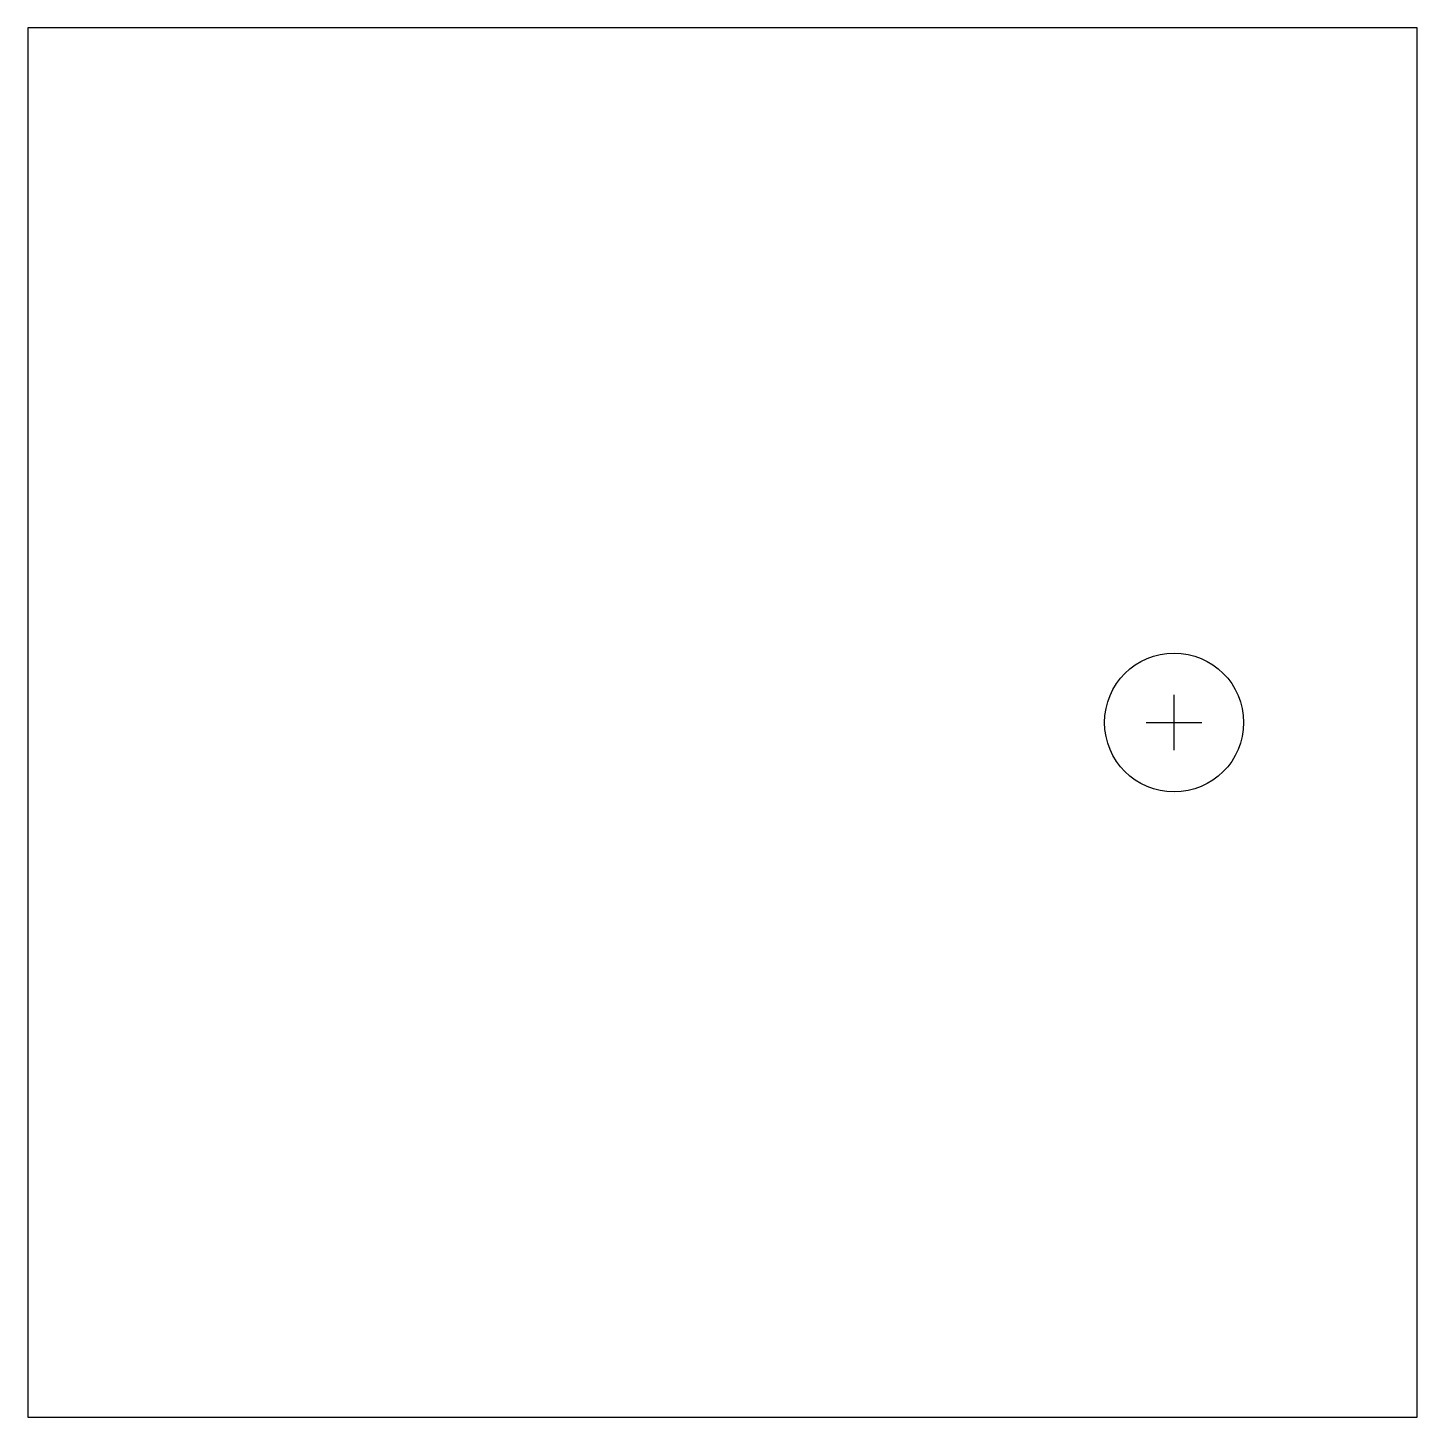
# Model space of a CAD drawing. Header units: millimetres. Extents: x -1.65 to 0.35, y -1 to 1.
import ezdxf

# ---------------------------------------------------------------- set-up
doc = ezdxf.new("R2010")
doc.units = ezdxf.units.MM
for name, color, linetype in [('DATUM_ONLY', 6, 'Continuous'), ('METAL_ISLAND', 2, 'Continuous'), ('NONWET_BOUNDARY', 4, 'Continuous'), ('SUBSTRATE_OUTLINE', 7, 'Continuous')]:
    doc.layers.add(name, color=color, linetype=linetype)

msp = doc.modelspace()

# ---------------------------------------------------------------- linework, layer by layer
at = {"layer": 'DATUM_ONLY'}
for p, q in [((0, -0.04), (0, 0.04)), ((-0.04, 0), (0.04, 0))]:
    msp.add_line(p, q, dxfattribs=at)
at = {"layer": 'METAL_ISLAND'}
msp.add_circle((0, 0), 0.1, dxfattribs=at)
at = {"layer": 'NONWET_BOUNDARY'}
msp.add_circle((0, 0), 0.1, dxfattribs=at)
at = {"layer": 'SUBSTRATE_OUTLINE'}
msp.add_lwpolyline([(-1.65, -1), (0.35, -1), (0.35, 1), (-1.65, 1)], close=True, dxfattribs=at)

doc.saveas('drawing.dxf')
